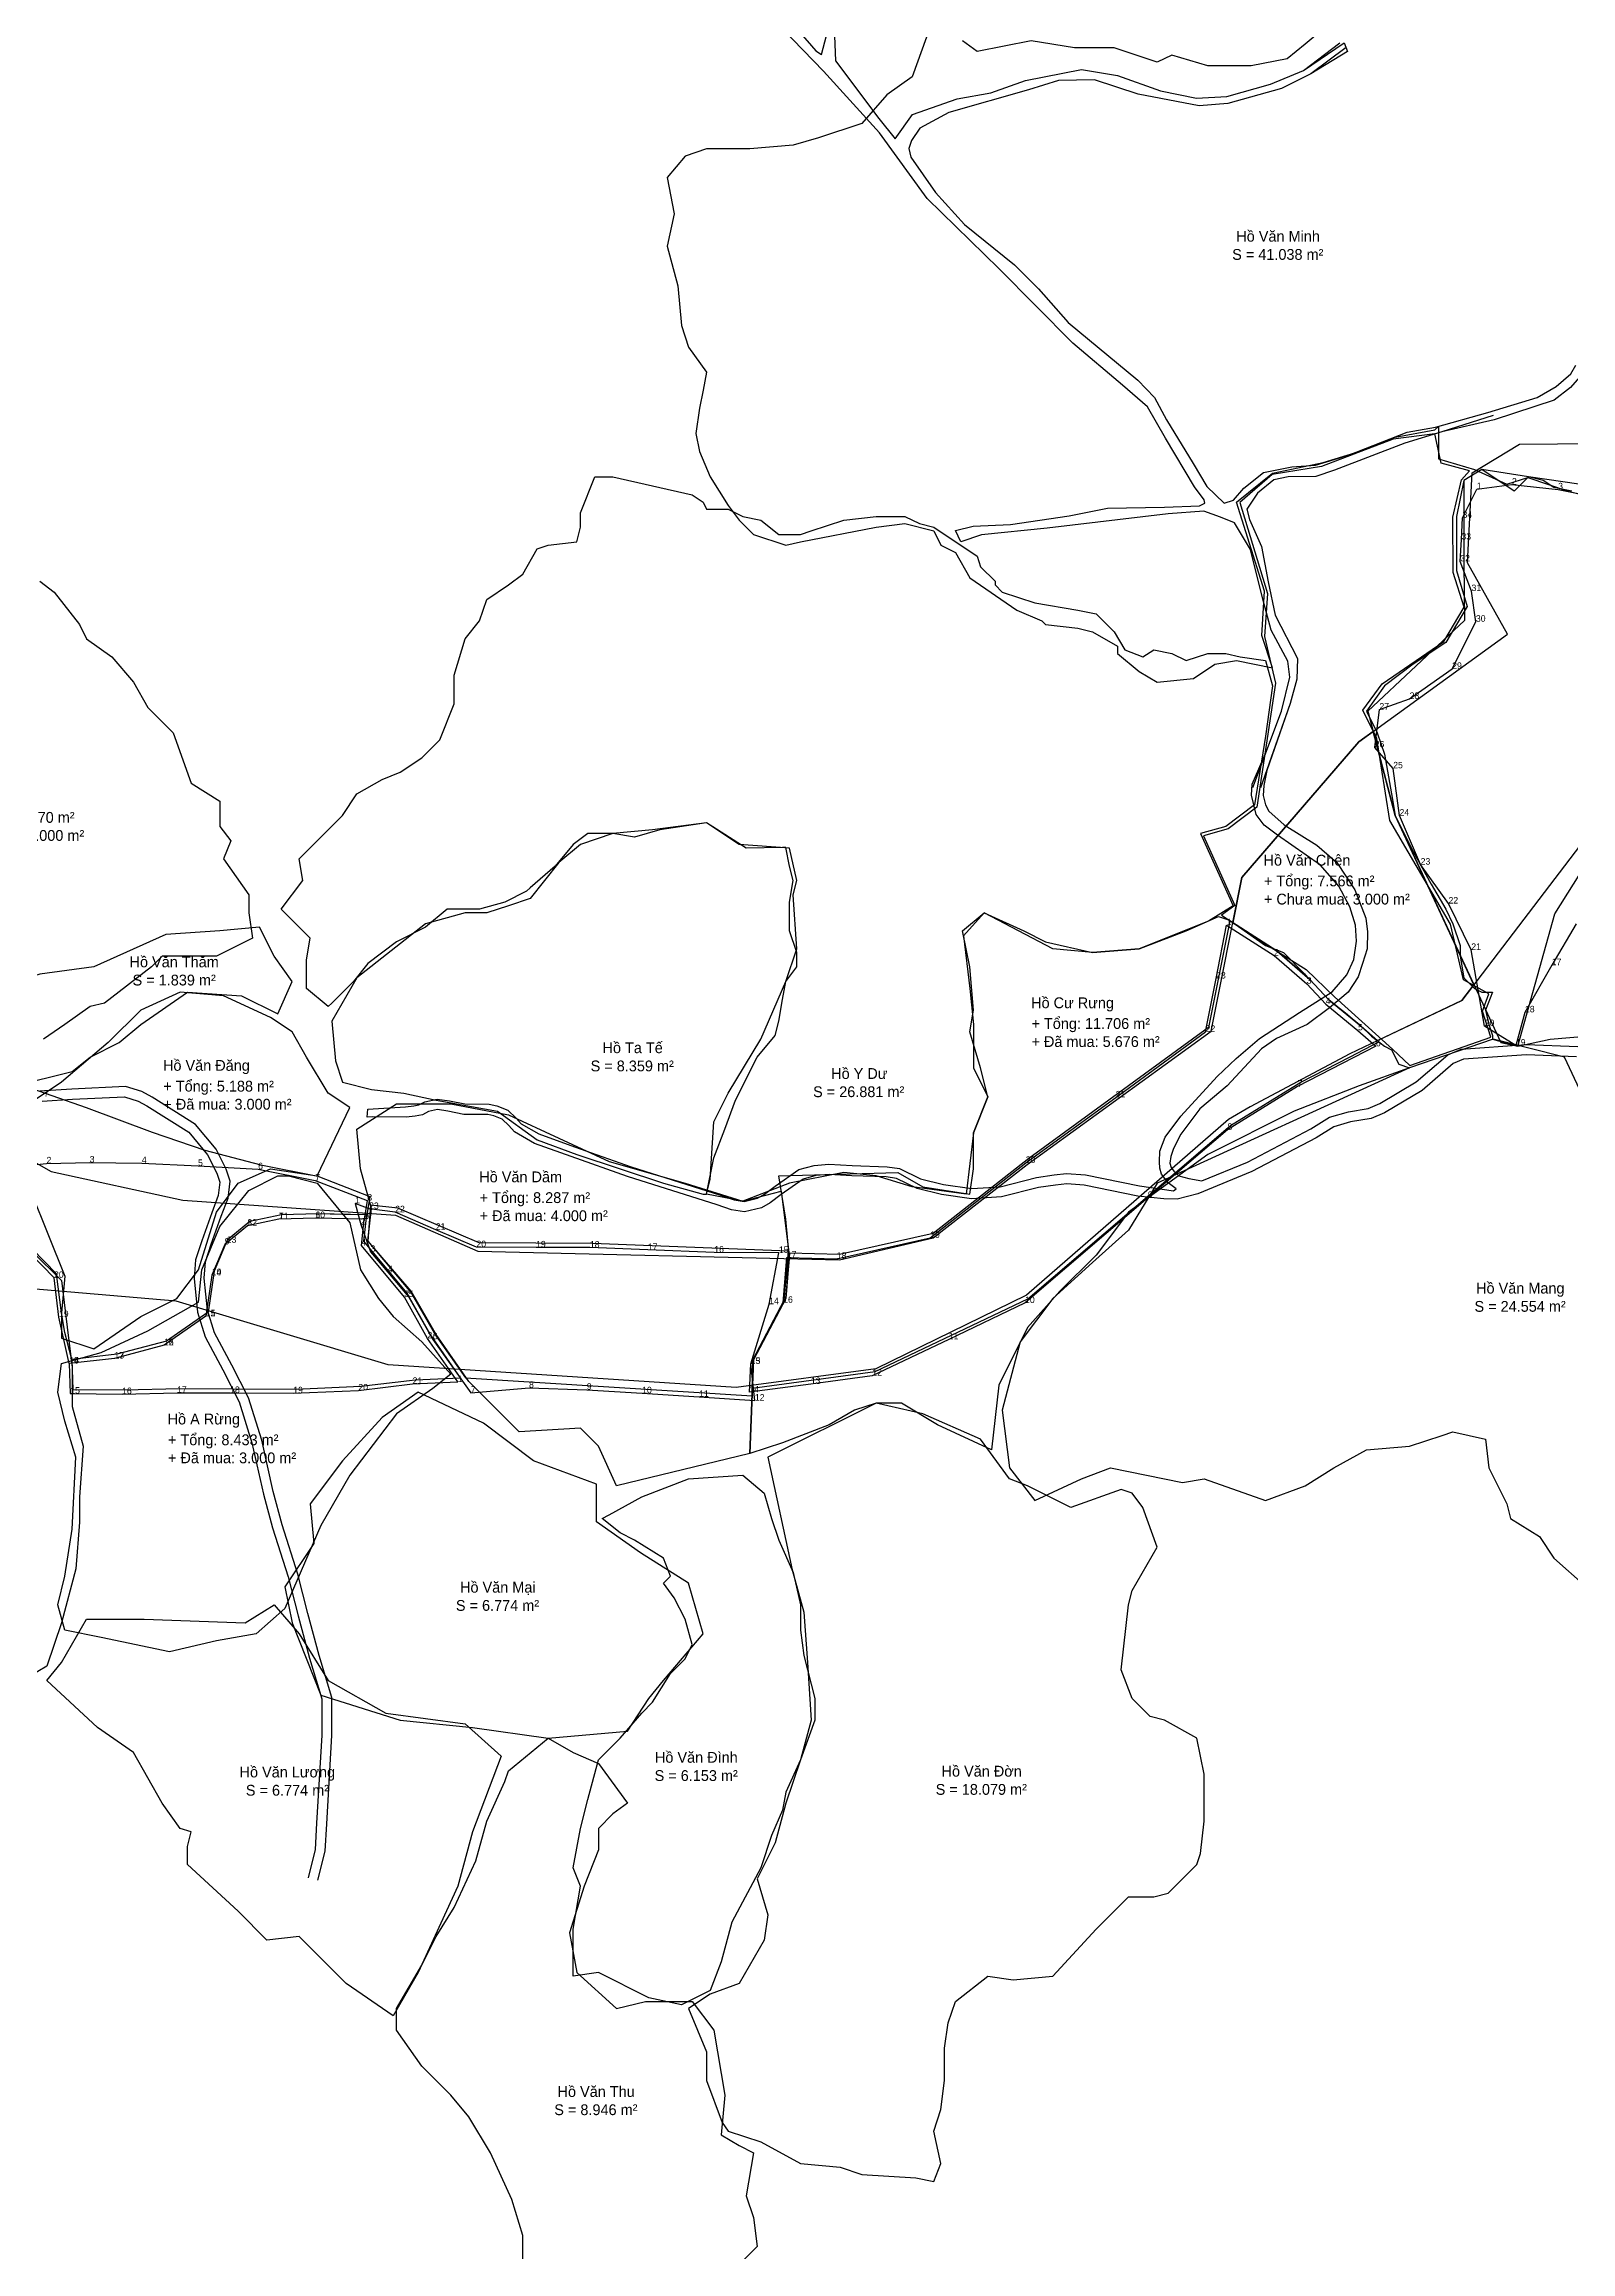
# Model space of a CAD drawing. Extents: x 552101 to 560756, y 1825061 to 1833835.
# Drawn here: x 555842 to 556266, y 1830294 to 1830906 of the extents above; entities that cross this region are included whole.
import ezdxf

# ---------------------------------------------------------------- set-up
doc = ezdxf.new("R2010")
doc.units = 0
for name, color, linetype in [('07', 7, 'Continuous'), ('5', 7, 'Continuous'), ('bien 10.3.24 hc  theo rai thua', 7, 'Continuous'), ('DUONG DAT', 7, 'Continuous'), ('Level 10', 7, 'Continuous'), ('Level 12', 7, 'Continuous'), ('Level 7', 7, 'Continuous'), ('nha', 7, 'Continuous')]:
    doc.layers.add(name, color=color, linetype=linetype)

# ---------------------------------------------------------------- blocks, each defined once
blk = doc.blocks.new('đường đất')
at = {"layer": 'DUONG DAT'}
for points in [[(141291.63, 464978.51), (141288.11, 464978.66), (141283.67, 464978.34), (141282.95, 464978.04), (141280.76, 464976.14), (141278.1, 464974.57), (141277.17, 464974.17), (141275.72, 464973.93), (141274.54, 464973.58), (141273.29, 464972.8), (141268.76, 464970.43), (141264.95, 464968.86), (141263.51, 464968.48), (141262.56, 464968.5), (141260.73, 464968.7), (141256.94, 464969.48), (141255.73, 464969.56), (141254.93, 464969.47), (141253.73, 464969.3), (141251.13, 464968.64), (141249, 464968.51), (141246.89, 464968.81), (141245.17, 464969.23), (141243.72, 464969.94), (141243, 464970.05), (141240.57, 464970.12), (141238.97, 464970.23), (141238.05, 464970.14), (141237.16, 464969.9), (141235.59, 464968.8), (141234.82, 464968.23), (141234.21, 464967.88), (141233.02, 464967.58), (141232.11, 464967.73), (141231.09, 464968.08), (141224.78, 464970.08), (141220.8, 464971.5), (141218.21, 464972.41), (141216.81, 464973.22), (141216.4, 464973.68), (141215.94, 464974.12), (141215.35, 464974.35), (141214.94, 464974.44), (141213.23, 464974.46), (141212.11, 464974.69), (141211.39, 464974.79), (141210.75, 464974.65), (141210.33, 464974.43), (141209.81, 464974.33), (141209.17, 464974.27), (141206.84, 464974.28), (141206.44, 464974.25), (141206.47, 464974.83), (141209.14, 464975), (141209.71, 464975.05), (141210.08, 464975.12), (141210.5, 464975.34), (141211.36, 464975.53), (141212.23, 464975.41), (141213.31, 464975.19), (141215.02, 464975.17), (141215.56, 464975.05), (141216.33, 464974.75), (141216.93, 464974.19), (141217.28, 464973.79), (141218.52, 464973.08), (141221.04, 464972.18), (141225.02, 464970.77), (141231.32, 464968.77), (141232.29, 464968.44), (141232.99, 464968.32), (141233.93, 464968.56), (141234.42, 464968.84), (141235.17, 464969.39), (141236.84, 464970.57), (141237.92, 464970.86), (141238.96, 464970.96), (141240.6, 464970.85), (141243.07, 464970.77), (141243.94, 464970.64), (141245.42, 464969.92), (141247.03, 464969.52), (141249.03, 464969.24), (141251.02, 464969.36), (141253.59, 464970.02), (141254.84, 464970.19), (141255.71, 464970.29), (141257.04, 464970.2), (141260.84, 464969.42), (141263.25, 464969.06), (141263.43, 464969.21), (141262.87, 464969.63), (141262.4, 464970.24), (141262.27, 464970.66), (141262.26, 464971.12), (141262.29, 464971.87), (141262.66, 464972.85), (141263.76, 464974.34), (141266.32, 464977.13), (141267.66, 464978.39), (141269.3, 464979.81), (141272.12, 464981.63), (141274.43, 464983.1), (141275.45, 464984.3), (141275.95, 464985.37), (141276.14, 464986.67), (141276.07, 464987.8), (141275.66, 464989.09), (141274.89, 464990.53), (141273.6, 464992.02), (141270.58, 464994.14), (141269.63, 464994.83), (141269.07, 464995.6), (141268.74, 464996.95), (141268.79, 464997.73), (141269.79, 465000.05), (141270.86, 465002.88), (141271.44, 465005.28), (141271.29, 465006.4), (141270.12, 465008.57), (141269.53, 465010.77), (141268.67, 465014.26), (141267.53, 465016.14), (141266.56, 465016.55), (141265.38, 465016.96), (141262.86, 465016.78), (141254.34, 465015.76), (141249.71, 465015.31), (141248.26, 465014.81), (141247.88, 465015.6), (141249.13, 465015.91), (141251.75, 465016.03), (141255.89, 465016.64), (141258.58, 465017.17), (141262.6, 465017.24), (141265.07, 465017.34), (141265.44, 465017.53), (141265.4, 465017.77), (141264.73, 465018.68), (141262.68, 465022.12), (141261.4, 465024.31), (141259.66, 465025.84), (141256.16, 465028.81), (141250.94, 465034.08), (141245.89, 465039), (141242.52, 465043.63), (141238.59, 465047.97), (141232.78, 465053.99)], [(141234.5, 465053.51), (141238.05, 465049.42), (141238.44, 465049.15), (141239.13, 465051.74)], [(141239.35, 465050.46), (141239.42, 465048.7), (141242.49, 465044.64), (141243.64, 465043.2), (141244.86, 465044.93), (141248, 465046.03), (141250.37, 465046.44), (141252.82, 465047.31), (141256.75, 465048.1), (141259.3, 465047.66), (141262.32, 465046.58), (141264.86, 465046.07), (141266.99, 465046.18), (141270.07, 465047.05), (141272.39, 465048.03), (141275.26, 465049.97), (141275.51, 465049.36), (141272.92, 465047.79), (141270.86, 465046.75), (141267.06, 465045.7), (141265.06, 465045.54), (141260.75, 465046.35), (141257.67, 465047.36), (141255.15, 465047.32), (141253.03, 465046.67), (141247.42, 465045.07), (141245.37, 465043.97), (141244.78, 465043.09), (141244.59, 465042.52), (141244.74, 465041.91), (141246.47, 465039.42), (141248.51, 465037.17), (141252.03, 465034.32), (141253.72, 465032.63), (141255.82, 465030.27), (141260.74, 465026.19), (141261.91, 465024.99), (141262.75, 465023.4), (141264.62, 465020.32), (141265.58, 465018.71), (141266.81, 465017.54), (141267.46, 465017.75), (141268.19, 465018.58), (141269.59, 465019.7), (141271.58, 465020.09), (141273.24, 465020.22), (141275.56, 465020.92), (141279.71, 465022.53), (141281.69, 465022.89), (141285.39, 465023.93), (141288.87, 465024.98), (141290.21, 465025.75), (141291.23, 465026.64), (141291.6, 465027.26)], [(141291.84, 465026.4), (141291.22, 465025.68), (141290.06, 465024.79), (141285.83, 465023.4), (141282.15, 465022.57), (141279.53, 465021.75), (141274.58, 465019.86), (141273.27, 465019.42), (141271.31, 465019.38), (141270.3, 465019.18), (141269.17, 465018.24), (141268.41, 465017.12), (141268.59, 465016.37), (141269.45, 465014.47), (141269.9, 465011.98), (141270.41, 465009.64), (141271.97, 465006.59), (141271.94, 465005.14), (141271.46, 465003.42), (141269.81, 464998.7), (141269.61, 464997.63), (141269.56, 464996.94), (141269.72, 464996.27), (141269.95, 464995.83), (141271.05, 464994.86), (141273.33, 464993.43), (141274.75, 464992.22), (141276.02, 464990.29), (141276.79, 464988.29), (141276.91, 464987.32), (141276.88, 464986.13), (141276.55, 464985.08), (141276.25, 464984.14), (141275.54, 464983.07), (141274.23, 464981.96), (141272.65, 464980.78), (141270.51, 464979.8), (141269.44, 464979.08), (141267.03, 464976.47), (141265.09, 464974.85), (141263.76, 464973.06), (141263.24, 464972.05), (141263.05, 464971.5), (141262.98, 464971.01), (141263.08, 464970.71), (141263.27, 464970.45), (141263.62, 464970.12), (141264.32, 464969.93), (141265.23, 464969.77), (141268.46, 464971.09), (141272.92, 464973.43), (141274.24, 464974.25), (141275.56, 464974.64), (141276.96, 464974.87), (141277.77, 464975.22), (141280.33, 464976.74), (141282.57, 464978.66), (141283.5, 464979.06), (141288.1, 464979.39), (141291.73, 464979.23)], [(141268.83, 464997.49), (141270.86, 465002.88), (141271.44, 465005.28), (141271.29, 465006.4), (141270.12, 465008.57), (141269.53, 465010.77), (141268.67, 465014.26), (141267.53, 465016.14), (141266.56, 465016.55), (141265.38, 465016.96), (141262.86, 465016.78), (141254.34, 465015.76), (141249.71, 465015.31), (141248.26, 465014.81), (141247.88, 465015.6), (141249.13, 465015.91), (141251.75, 465016.03), (141255.89, 465016.64), (141258.58, 465017.17), (141262.6, 465017.24), (141265.07, 465017.34), (141265.44, 465017.53), (141265.4, 465017.77), (141264.73, 465018.68), (141262.68, 465022.12), (141261.4, 465024.31), (141259.66, 465025.84), (141256.16, 465028.81), (141250.94, 465034.08), (141245.89, 465039), (141242.52, 465043.63), (141238.59, 465047.97), (141232.78, 465053.99)], [(141234.5, 465053.51), (141238.05, 465049.42), (141238.44, 465049.15), (141239.13, 465051.74)], [(141239.35, 465050.46), (141239.42, 465048.7), (141242.49, 465044.64), (141243.64, 465043.2), (141244.86, 465044.93), (141248, 465046.03), (141250.37, 465046.44), (141252.82, 465047.31), (141256.75, 465048.1), (141259.3, 465047.66), (141262.32, 465046.58), (141264.86, 465046.07), (141266.99, 465046.18), (141270.07, 465047.05), (141272.39, 465048.03), (141274.95, 465049.98)], [(141275.41, 465049.64), (141272.92, 465047.79), (141270.86, 465046.75), (141267.06, 465045.7), (141265.06, 465045.54), (141260.75, 465046.35), (141257.67, 465047.36), (141255.15, 465047.32), (141253.03, 465046.67), (141247.42, 465045.07), (141245.37, 465043.97), (141244.78, 465043.09), (141244.59, 465042.52), (141244.74, 465041.91), (141246.47, 465039.42), (141248.51, 465037.17), (141252.03, 465034.32), (141253.72, 465032.63), (141255.82, 465030.27), (141260.74, 465026.19), (141261.91, 465024.99), (141262.75, 465023.4), (141264.62, 465020.32), (141265.58, 465018.71), (141266.81, 465017.54), (141267.46, 465017.75), (141268.19, 465018.58), (141269.59, 465019.7), (141271.58, 465020.09), (141273.24, 465020.22), (141275.56, 465020.92), (141279.71, 465022.53), (141281.69, 465022.89), (141285.39, 465023.93)], [(141285.77, 465023.7), (141282.15, 465022.57), (141279.53, 465021.75), (141274.58, 465019.86), (141273.27, 465019.42), (141271.31, 465019.38), (141270.3, 465019.18), (141269.17, 465018.24), (141268.41, 465017.12), (141268.59, 465016.37), (141269.45, 465014.47), (141269.9, 465011.98), (141270.41, 465009.64), (141271.97, 465006.59), (141271.94, 465005.14), (141271.46, 465003.42), (141269.38, 464997.48)], [(141202.96, 464920.49), (141203.48, 464922.54), (141203.58, 464924.47), (141203.94, 464930.69), (141203.94, 464933.36), (141203.05, 464936.33), (141202.24, 464939.29), (141201.55, 464942.06), (141200.45, 464945.53), (141199.81, 464947.87), (141199, 464951.5), (141198.07, 464954.47), (141196.9, 464956.78), (141195.68, 464959.06), (141195.18, 464960.65), (141194.94, 464962.91), (141195.04, 464964.06), (141195.44, 464965.32), (141196.14, 464967.28), (141196.63, 464968.56), (141196.78, 464969.76), (141196.49, 464970.59), (141195.78, 464972), (141194.34, 464973.75), (141191.27, 464975.68), (141190.56, 464976.06), (141189.41, 464976.42), (141185.63, 464976.23), (141183.37, 464976.09)], [(141183.52, 464975.39), (141185.67, 464975.52), (141189.32, 464975.7), (141190.29, 464975.4), (141190.91, 464975.07), (141193.86, 464973.21), (141195.18, 464971.61), (141195.83, 464970.31), (141196.05, 464969.68), (141195.93, 464968.73), (141195.48, 464967.53), (141194.77, 464965.54), (141194.34, 464964.2), (141194.23, 464962.9), (141194.48, 464960.51), (141195.02, 464958.78), (141196.27, 464956.45), (141197.41, 464954.21), (141198.31, 464951.31), (141199.12, 464947.7), (141199.76, 464945.33), (141200.86, 464941.86), (141201.56, 464939.11), (141202.37, 464936.14), (141203.23, 464933.26), (141203.23, 464930.71), (141202.87, 464924.51), (141202.77, 464922.64), (141202.27, 464920.66)]]:
    blk.add_lwpolyline(points, dxfattribs=at)

msp = doc.modelspace()

# ---------------------------------------------------------------- linework, layer by layer
at = {"layer": '07'}
for points in [[(556086.8, 1830908.36), (556082.8, 1830897.36), (556075.79, 1830892.35), (556068.79, 1830884.35), (556056.78, 1830880.35), (556049.78, 1830878.35), (556037.77, 1830877.34), (556025.76, 1830877.34), (556019.76, 1830875.34), (556014.76, 1830869.34), (556016.76, 1830859.33), (556014.76, 1830850.33), (556017.76, 1830839.32), (556018.76, 1830828.32), (556020.76, 1830822.31), (556025.76, 1830815.31), (556024.76, 1830810.31), (556023.76, 1830805.3), (556022.76, 1830798.3), (556023.76, 1830793.3), (556026.77, 1830786.29), (556031.77, 1830778.29), (556034.77, 1830774.29), (556038.77, 1830770.28), (556047.78, 1830767.28), (556051.78, 1830768.28), (556072.79, 1830772.29), (556080.8, 1830773.29), (556088.8, 1830771.29), (556090.8, 1830767.28), (556094.8, 1830765.28), (556098.81, 1830758.28), (556111.81, 1830749.27), (556111.81, 1830749.27), (556118.82, 1830746.27), (556119.82, 1830745.27), (556128.82, 1830744.27), (556132.82, 1830743.27), (556139.83, 1830739.27), (556139.83, 1830737.27), (556145.83, 1830732.26), (556150.83, 1830729.26), (556160.84, 1830730.26), (556166.84, 1830734.26), (556172.85, 1830735.27), (556182.85, 1830733.26), (556179.85, 1830742.27), (556180.62, 1830754.57), (556172.85, 1830779.29), (556182.85, 1830787.29), (556196.86, 1830790.3), (556206.87, 1830793.3), (556216.87, 1830797.3), (556227.88, 1830799.3), (556228.88, 1830800.3), (556228.88, 1830791.3), (556238.88, 1830788.29), (556247.89, 1830784.29), (556253.7, 1830786.1), (556264.9, 1830782.29), (556264.9, 1830782.29), (556268.9, 1830781.29)], [(556197.86, 1830911.36), (556191.86, 1830906.36), (556186.86, 1830902.36), (556176.85, 1830900.36), (556164.84, 1830900.36), (556154.84, 1830903.36), (556150.83, 1830901.36), (556138.83, 1830905.36), (556127.82, 1830905.36), (556115.82, 1830907.36), (556100.81, 1830904.36), (556096.8, 1830907.36)], [(556025.76, 1830587.18), (556027.77, 1830597.19), (556030.77, 1830605.19), (556033.77, 1830613.2), (556039.77, 1830625.2), (556044.78, 1830631.21), (556045.78, 1830635.21), (556046.78, 1830641.21), (556047.78, 1830646.22), (556050.78, 1830650.22), (556050.78, 1830654.22), (556048.78, 1830660.22), (556048.78, 1830668.23), (556049.78, 1830674.23), (556048.78, 1830678.23), (556047.77, 1830683.34), (556046.77, 1830683.34), (556036.77, 1830683.24), (556028.49, 1830688.43), (556025.76, 1830690.24), (556012.76, 1830688.24), (556005.75, 1830686.24), (555999.75, 1830687.24), (555992.75, 1830687.24), (555988.74, 1830684.24), (555983.74, 1830678.23), (555976.74, 1830672.23), (555975.74, 1830671.23), (555969.73, 1830668.23), (555962.73, 1830666.23), (555958.73, 1830666.23), (555953.72, 1830666.23), (555947.72, 1830661.22), (555939.72, 1830657.22), (555931.71, 1830651.22), (555927.71, 1830646.22), (555921.71, 1830640.21), (555920.71, 1830639.21), (555914.7, 1830644.21), (555914.7, 1830652.22), (555915.7, 1830658.22), (555909.7, 1830664.23), (555907.7, 1830666.23), (555913.7, 1830674.23), (555912.7, 1830680.23), (555918.71, 1830686.24), (555924.71, 1830692.24), (555928.71, 1830698.24), (555935.71, 1830702.25), (555940.72, 1830704.25), (555946.72, 1830708.25), (555951.72, 1830713.25), (555955.73, 1830723.26), (555955.73, 1830731.26), (555958.73, 1830741.27), (555962.73, 1830746.27), (555964.73, 1830752.27), (555970.73, 1830756.28), (555974.74, 1830759.28), (555978.74, 1830766.28), (555981.74, 1830767.28), (555989.74, 1830768.28), (555990.75, 1830772.29), (555990.75, 1830776.29), (555994.75, 1830786.25), (555994.75, 1830786.25), (555999.75, 1830786.29), (556021.76, 1830781.29), (556024.76, 1830779.29), (556025.76, 1830777.29), (556031.77, 1830777.29), (556035.77, 1830775.29), (556040.77, 1830774.29), (556045.78, 1830770.28), (556051.78, 1830770.28), (556054.78, 1830771.29), (556063.79, 1830774.29), (556072.79, 1830775.29), (556080.8, 1830775.29), (556084.8, 1830773.29), (556088.8, 1830772.29), (556100.81, 1830764.28), (556101.81, 1830761.28), (556105.81, 1830757.28), (556105.81, 1830756.28), (556107.81, 1830754.28), (556116.82, 1830751.27), (556128.82, 1830749.27), (556133.83, 1830748.27), (556138.83, 1830743.27), (556141.83, 1830738.27), (556146.83, 1830736.27), (556149.83, 1830738.27), (556154.84, 1830737.27), (556158.84, 1830735.27), (556164.84, 1830737.27), (556169.85, 1830737.27), (556173.85, 1830736.27), (556180.85, 1830735.27), (556182.85, 1830728.26), (556180.85, 1830714.25), (556177.85, 1830695.24), (556169.85, 1830689.24), (556162.84, 1830687.24), (556171.85, 1830667.23), (556171.85, 1830667.23), (556165.02, 1830662.97), (556145.83, 1830655.22), (556145.83, 1830655.22), (556132.82, 1830654.22), (556121.82, 1830655.22), (556102.81, 1830665.23), (556097.07, 1830658.88), (556097.07, 1830658.88), (556098.81, 1830644.21), (556099.81, 1830634.21), (556099.81, 1830622.2), (556103.81, 1830614.2), (556099.81, 1830604.19), (556097.81, 1830587.18), (556082.8, 1830589.18), (556072.79, 1830592.19), (556063.79, 1830593.19), (556048.78, 1830590.18), (556035.77, 1830585.18), (556025.76, 1830587.18)], [(556265.9, 1830782.29), (556260.9, 1830783.29), (556257.89, 1830785.29), (556253.89, 1830786.29), (556249.89, 1830782.29), (556240.89, 1830788.29), (556235.88, 1830785.29), (556233.88, 1830775.29), (556233.88, 1830760.28), (556236.88, 1830750.27), (556233.88, 1830745.27), (556230.88, 1830740.27), (556221.87, 1830734.26), (556213.87, 1830728.26), (556208.87, 1830721.26), (556211.87, 1830715.25), (556213.87, 1830709.25), (556215.87, 1830698.24), (556216.87, 1830692.24), (556221.87, 1830682.24), (556226.88, 1830673.23), (556230.88, 1830666.23), (556232.88, 1830662.22), (556234.88, 1830656.22), (556234.88, 1830653.22), (556235.88, 1830647.22), (556238.88, 1830644.21), (556240.89, 1830643.21), (556243.89, 1830643.21), (556241.89, 1830638.21), (556242.89, 1830634.21), (556243.89, 1830631.21), (556243.89, 1830630.21), (556250.89, 1830628.21), (556259.9, 1830630.21), (556271.9, 1830631.21)], [(555840.66, 1830757.28), (555844.66, 1830754.28), (555851.67, 1830745.27), (555853.67, 1830741.27), (555860.67, 1830736.27), (555866.68, 1830729.26), (555870.68, 1830722.26), (555877.68, 1830715.25), (555882.68, 1830701.25), (555890.69, 1830696.24), (555890.69, 1830689.24), (555893.69, 1830685.24), (555891.69, 1830680.23), (555898.69, 1830670.23), (555898.69, 1830665.23), (555899.69, 1830658.22), (555889.69, 1830653.22), (555880.68, 1830653.22), (555874.68, 1830653.22), (555871.68, 1830650.22), (555858.67, 1830640.21), (555854.67, 1830639.21), (555847.67, 1830634.21), (555847.67, 1830634.21), (555841.66, 1830630.21)], [(556270.9, 1830610.2), (556263.9, 1830625.2), (556244.02, 1830630.17), (556220.87, 1830622.2), (556220.87, 1830622.2), (556220.87, 1830622.2), (556220.87, 1830622.2), (556220.87, 1830622.2), (556150.83, 1830590.18), (556142.83, 1830577.18), (556132.82, 1830568.17), (556121.82, 1830558.17), (556112.81, 1830546.16), (556107.81, 1830527.15), (556109.81, 1830511.14), (556116.82, 1830502.13), (556129.82, 1830508.14), (556137.83, 1830511.14), (556157.84, 1830507.14), (556163.84, 1830508.14), (556180.85, 1830502.13), (556191.86, 1830506.14), (556199.86, 1830511.14), (556208.87, 1830516.14), (556220.87, 1830517.14), (556229.88, 1830520.14), (556232.88, 1830521.15), (556241.89, 1830519.14), (556242.89, 1830511.14), (556247.89, 1830501.13), (556248.89, 1830497.13), (556256.89, 1830492.13), (556260.9, 1830486.13), (556269.9, 1830478.12)], [(556035.77, 1830585.18), (556046.42, 1830587.93), (556048.61, 1830571.06), (556047.78, 1830558.17), (556038.77, 1830541.16), (556037.77, 1830515.14), (556000.75, 1830506.14), (555995.75, 1830517.14), (555990.75, 1830522.15), (555973.74, 1830521.15), (555959.73, 1830535.15), (555950.72, 1830548.16), (555943.72, 1830560.17), (555931.71, 1830574.18), (555932.71, 1830583.18), (555929.71, 1830594.19), (555928.71, 1830605.19), (555939.72, 1830612.2), (555954.73, 1830612.2), (555970.73, 1830609.19), (555998.75, 1830596.19), (556019.76, 1830590.18), (556035.77, 1830585.18), (556035.77, 1830585.18)], [(555838.66, 1830571.17), (555846.66, 1830563.17), (555848.67, 1830547.16), (555849.67, 1830539.16), (555849.67, 1830528.15), (555852.67, 1830517.14), (555851.67, 1830503.14)], [(555851.67, 1830503.14), (555851.67, 1830496.13), (555850.67, 1830483.12), (555846.66, 1830468.12), (555842.66, 1830456.11), (555837.66, 1830453.11)], [(555974.74, 1830281.01), (555974.74, 1830298.02), (555971.73, 1830308.03), (555965.73, 1830321.03), (555959.73, 1830331.04), (555954.73, 1830337.04), (555946.72, 1830345.05), (555939.72, 1830355.05), (555939.72, 1830361.06), (555946.72, 1830373.06), (555950.72, 1830381.07), (555955.73, 1830389.07), (555961.73, 1830402.08), (555964.73, 1830413.09), (555969.73, 1830424.09), (555970.73, 1830427.09), (555981.74, 1830436.1), (555988.74, 1830432.1), (555995.75, 1830429.09), (556003.75, 1830418.09), (556003.75, 1830418.09), (555999.75, 1830415.09), (555995.75, 1830411.08), (555995.75, 1830405.08), (555991.75, 1830395.08), (555987.74, 1830382.07), (555989.74, 1830371.06), (556000.75, 1830361.06), (556008.76, 1830363.06), (556021.76, 1830363.06), (556027.77, 1830355.05), (556030.77, 1830337.04), (556029.77, 1830326.04), (556034.77, 1830323.03), (556038.77, 1830321.03), (556036.77, 1830309.03), (556038.77, 1830303.02), (556039.77, 1830295.02), (556033.77, 1830289.02)]]:
    msp.add_lwpolyline(points, dxfattribs=at)
for points in [[(556220.97, 1830622.82), (556243.37, 1830630.7), (556241.12, 1830637.96), (556242.9, 1830642.73), (556235.82, 1830646.62), (556232.25, 1830662.08), (556215.39, 1830690.86), (556211.76, 1830713.68), (556207.87, 1830721.46), (556213.27, 1830728.79), (556230.32, 1830740.53), (556236.03, 1830750.12), (556232.97, 1830759.75), (556232.86, 1830775.05), (556235.31, 1830785.46), (556237.46, 1830787.91), (556229.6, 1830790.05), (556227.86, 1830798.21), (556216.33, 1830796.78), (556196.42, 1830789.13), (556182.75, 1830786.89), (556173.76, 1830779.13), (556181.42, 1830753.93), (556180.61, 1830741.97), (556183.67, 1830729.01), (556178.46, 1830694.59), (556170.5, 1830688.53), (556163.66, 1830686.59), (556172.33, 1830667.31), (556168.66, 1830664.56), (556181.73, 1830656.05), (556192.19, 1830649.55), (556200.06, 1830641.97), (556216.13, 1830627.38)], [(556026.77, 1830591.18), (556027.77, 1830607.19), (556031.77, 1830615.2), (556040.77, 1830630.21), (556047.78, 1830646.22), (556050.78, 1830655.22), (556049.78, 1830670.23), (556050.78, 1830674.23), (556048.78, 1830683.24), (556034.77, 1830684.24), (556025.76, 1830690.24), (556010.76, 1830688.24), (555999.75, 1830687.24), (555990.75, 1830684.24), (555984.74, 1830679.23), (555976.74, 1830669.23), (555970.73, 1830667.23), (555964.73, 1830665.23), (555958.73, 1830665.23), (555947.72, 1830662.22), (555928.71, 1830647.22), (555921.71, 1830635.21), (555922.71, 1830624.2), (555924.71, 1830618.2), (555932.71, 1830616.2), (555941.72, 1830615.2), (555950.72, 1830613.2), (555967.73, 1830610.2), (555978.74, 1830602.19), (555989.74, 1830598.19), (556001.75, 1830594.19), (556013.76, 1830590.18), (556024.76, 1830587.18), (556025.76, 1830587.18)], [(556220.87, 1830622.2), (556206.87, 1830617.2), (556188.86, 1830610.2), (556164.84, 1830598.19), (556142.83, 1830582.18), (556133.83, 1830570.17), (556123.82, 1830560.17), (556114.81, 1830550.16), (556106.81, 1830534.15), (556104.81, 1830516.14), (556089.8, 1830523.15), (556079.8, 1830529.15), (556072.79, 1830529.15), (556066.79, 1830527.15), (556059.78, 1830523.15), (556046.78, 1830518.14), (556037.77, 1830515.14), (556038.77, 1830541.16), (556047.78, 1830558.17), (556048.78, 1830569.17), (556047.78, 1830580.18), (556045.78, 1830592.19), (556078.79, 1830593.19), (556085.8, 1830589.18), (556098.81, 1830587.18), (556099.81, 1830594.19), (556099.81, 1830604.19), (556103.81, 1830614.2), (556101.81, 1830622.2), (556098.81, 1830632.21), (556099.81, 1830638.21), (556098.81, 1830650.22), (556096.8, 1830660.22), (556102.81, 1830665.23), (556113.81, 1830660.22), (556119.82, 1830657.22), (556132.82, 1830654.22), (556145.83, 1830655.22), (556158.84, 1830660.22), (556167.84, 1830664.23), (556170.85, 1830663.22), (556180.85, 1830656.22), (556185.85, 1830654.22), (556191.52, 1830648.47), (556191.86, 1830648.22), (556191.69, 1830648.34), (556198.45, 1830641.11), (556203.09, 1830637.47), (556207.4, 1830633.82), (556210.31, 1830631.02), (556213.87, 1830628.21), (556215.87, 1830627.2), (556217.87, 1830623.2)], [(555854.67, 1830625.2), (555862.67, 1830629.21), (555868.68, 1830634.21), (555881.68, 1830643.21), (555896.69, 1830642.21), (555906.7, 1830637.21), (555910.7, 1830646.22), (555905.7, 1830653.22), (555901.7, 1830661.22), (555890.69, 1830660.22), (555875.68, 1830659.22), (555875.68, 1830659.22), (555855.67, 1830650.22), (555855.67, 1830650.22), (555840.66, 1830648.22), (555824.65, 1830643.21), (555826.65, 1830627.2), (555833.66, 1830617.2), (555849.67, 1830621.2)], [(555847.59, 1830564.35), (555846.66, 1830554.16), (555846.66, 1830547.16), (555855.67, 1830544.16), (555868.68, 1830553.16), (555878.68, 1830558.17), (555884.69, 1830566.17), (555889.69, 1830582.18), (555895.69, 1830590.18), (555904.7, 1830594.19), (555917.7, 1830592.19), (555926.71, 1830611.2), (555920.71, 1830615.2), (555914.7, 1830625.2), (555910.7, 1830632.21), (555904.7, 1830636.21), (555891.69, 1830642.21), (555879.68, 1830643.21), (555868.68, 1830638.21), (555859.67, 1830629.21), (555846.66, 1830618.2), (555831.66, 1830608.19), (555833.66, 1830599.19)], [(555954.73, 1830537.15), (555949.72, 1830533.15), (555939.72, 1830526.15), (555926.71, 1830509.14), (555918.71, 1830495.13), (555908.7, 1830472.12), (555900.7, 1830465.11), (555889.69, 1830463.11), (555876.68, 1830460.11), (555857.67, 1830464.11), (555847.67, 1830466.11), (555845.66, 1830473.12), (555847.67, 1830481.12), (555849.67, 1830494.13), (555850.67, 1830514.14), (555847.67, 1830524.15), (555845.66, 1830532.15), (555846.66, 1830540.16), (555857.67, 1830543.16), (555870.68, 1830549.16), (555884.69, 1830557.17), (555885.69, 1830566.17), (555890.69, 1830578.18), (555898.69, 1830588.18), (555906.7, 1830592.19), (555909.7, 1830592.19), (555917.7, 1830590.18), (555926.71, 1830579.18), (555929.71, 1830566.17), (555934.71, 1830558.17), (555938.72, 1830553.16), (555946.72, 1830546.16), (555954.73, 1830537.15)], [(555908.7, 1830478.12), (555910.7, 1830468.12), (555918.71, 1830448.1), (555940.72, 1830441.1), (555960.73, 1830439.1), (555981.74, 1830436.1), (556003.75, 1830438.1), (556009.76, 1830447.1), (556013.76, 1830452.11), (556024.76, 1830465.11), (556020.76, 1830479.12), (556007.42, 1830487.56), (555995.16, 1830496.2), (555995.16, 1830496.2), (555995.16, 1830506.65), (555977.74, 1830513.14), (555977.74, 1830513.14), (555977.74, 1830513.14), (555963.8, 1830523.59), (555945.72, 1830532.15), (555935.71, 1830525.15), (555924.71, 1830513.14), (555915.7, 1830501.13), (555916.7, 1830490.13)], [(556161.84, 1830436.1), (556152.84, 1830441.1), (556148.83, 1830442.1), (556143.83, 1830447.1), (556140.83, 1830455.11), (556142.83, 1830473.12), (556143.83, 1830477.12), (556150.83, 1830489.13), (556146.83, 1830500.13), (556143.83, 1830504.14), (556140.83, 1830505.14), (556126.82, 1830500.13), (556114.81, 1830506.14), (556109.81, 1830508.14), (556101.81, 1830519.14), (556085.8, 1830526.15), (556072.79, 1830529.15), (556042.77, 1830514.14), (556049.45, 1830482.87), (556052.78, 1830471.12), (556053.78, 1830457.11), (556054.78, 1830441.1), (556051.78, 1830430.09), (556047.78, 1830418.09), (556044.78, 1830407.08), (556039.77, 1830397.08), (556042.77, 1830387.07), (556041.77, 1830380.07), (556034.77, 1830368.06), (556026.77, 1830365.06), (556020.76, 1830361.06), (556025.76, 1830349.05), (556025.76, 1830341.04), (556030.07, 1830329.41), (556031.77, 1830327.04), (556040.77, 1830324.04), (556051.78, 1830318.03), (556062.79, 1830317.03), (556068.79, 1830315.03), (556083.8, 1830314.03), (556088.8, 1830313.03), (556090.8, 1830318.03), (556088.8, 1830327.04), (556090.8, 1830333.04), (556091.8, 1830341.04), (556091.8, 1830350.05), (556092.8, 1830357.05), (556094.8, 1830363.06), (556103.81, 1830370.06), (556110.81, 1830369.06), (556121.82, 1830370.06), (556133.83, 1830383.07), (556142.83, 1830392.07), (556149.83, 1830392.07), (556153.84, 1830393.07), (556160.84, 1830400.08), (556161.84, 1830401.08), (556162.84, 1830404.08), (556163.84, 1830413.09), (556163.84, 1830426.09)], [(556015.76, 1830481.12), (556013.76, 1830486.13), (556005.75, 1830491.13), (556001.75, 1830493.13), (555996.75, 1830497.13), (555998.75, 1830498.13), (556007.75, 1830503.14), (556020.76, 1830508.14), (556035.77, 1830509.14), (556041.77, 1830504.14), (556043.78, 1830497.13), (556045.78, 1830491.13), (556049.78, 1830482.12), (556051.78, 1830473.12), (556051.78, 1830466.11), (556052.78, 1830459.11), (556055.78, 1830447.1), (556055.78, 1830441.1), (556051.78, 1830430.09), (556047.78, 1830421.09), (556046.78, 1830416.09), (556043.78, 1830409.08), (556040.77, 1830400.08), (556032.77, 1830385.07), (556029.77, 1830374.06), (556026.77, 1830366.06), (556018.76, 1830362.06), (556009.76, 1830364.06), (555995.75, 1830371.06), (555988.74, 1830370.06), (555988.74, 1830383.07), (555990.75, 1830395.08), (555988.74, 1830400.08), (555990.75, 1830411.08), (555992.75, 1830419.09), (555995.75, 1830430.09), (556001.75, 1830436.1), (556007.75, 1830443.1), (556010.76, 1830446.1), (556015.76, 1830454.11), (556019.76, 1830458.11), (556021.76, 1830462.11), (556019.76, 1830469.12), (556016.76, 1830475.12), (556013.76, 1830479.12), (556013.76, 1830479.12)], [(555938.72, 1830359.05), (555925.71, 1830368.06), (555912.7, 1830381.07), (555903.7, 1830380.07), (555895.69, 1830388.07), (555881.68, 1830401.08), (555881.68, 1830406.08), (555882.68, 1830410.08), (555879.68, 1830411.08), (555874.68, 1830418.09), (555870.68, 1830425.09), (555866.68, 1830432.1), (555856.67, 1830439.1), (555842.66, 1830452.11), (555846.66, 1830457.11), (555853.67, 1830469.12), (555869.68, 1830469.12), (555897.69, 1830468.12), (555905.7, 1830473.12), (555912.7, 1830465.11), (555920.71, 1830452.11), (555936.72, 1830443.1), (555958.73, 1830440.1), (555968.73, 1830431.1), (555960.73, 1830410.08), (555956.73, 1830395.08), (555945.72, 1830371.06)]]:
    msp.add_lwpolyline(points, close=True, dxfattribs=at)
at = {"layer": '5'}
for points in [[(556288.41, 1830785.29), (556288.41, 1830785.29), (556272.9, 1830783.51), (556253.89, 1830786.29), (556240.89, 1830788.29), (556235.88, 1830785.29), (556235.88, 1830762.22), (556236.12, 1830746.42), (556209.25, 1830721.26), (556216.87, 1830692.24), (556246.15, 1830629.21), (556250.89, 1830628.21), (556261.2, 1830664.92), (556277.14, 1830690.39), (556296.69, 1830699.84), (556316.93, 1830717.26), (556325.93, 1830736.27), (556328.71, 1830748), (556318.93, 1830756.28), (556300.92, 1830776.29)], [(556216.87, 1830692.24), (556210.74, 1830715.58), (556206.73, 1830712.67), (556174.26, 1830675.01), (556171.78, 1830662.51), (556172.69, 1830661.94), (556184.1, 1830654.58), (556193.16, 1830646.78), (556198.45, 1830641.11), (556207.4, 1830633.82), (556211.95, 1830629.76), (556235.39, 1830640.95), (556238.69, 1830645.27)], [(556114.95, 1830558.09), (556171.16, 1830606.21), (556190.63, 1830618.19), (556204.33, 1830625.3), (556212.36, 1830629.4), (556207.4, 1830633.82), (556207.4, 1830633.82), (556198.45, 1830641.11), (556198.45, 1830641.11), (556193.16, 1830646.78), (556184.1, 1830654.58), (556184.1, 1830654.58), (556184.1, 1830654.58), (556172.69, 1830661.94), (556170.93, 1830663.06), (556165.08, 1830633.41), (556115.15, 1830597.01), (556088.62, 1830576.18), (556062.66, 1830570.39), (556048.79, 1830570.72), (556047.78, 1830558.17), (556038.77, 1830541.16), (556038.42, 1830533.29), (556072.53, 1830537.89)], [(555932.5, 1830584.12), (555931.71, 1830574.06), (555943.78, 1830559.75), (555950.47, 1830548), (555958.82, 1830536.18), (556038.37, 1830531.14), (556038.58, 1830541.13), (556047.26, 1830557.76), (556048.52, 1830571.3), (555994.11, 1830573.48), (555962.6, 1830573.62), (555940.03, 1830583.29)], [(555957.4, 1830536.15), (555948.98, 1830548.27), (555942.58, 1830559.75), (555930.65, 1830574.06), (555931.41, 1830581.36), (555917.88, 1830581.7), (555907.76, 1830581.42), (555898.97, 1830579.56), (555892.69, 1830574.35), (555889.08, 1830565.81), (555887.4, 1830554.38), (555875.83, 1830546.37), (555862.07, 1830542.68), (555849.54, 1830541.29), (555849.81, 1830532.92), (555864.19, 1830532.8), (555879.46, 1830533.15), (555894.2, 1830533.1), (555911.72, 1830533.02), (555929.8, 1830533.81), (555944.87, 1830535.63)]]:
    msp.add_lwpolyline(points, close=True, dxfattribs=at)
msp.add_lwpolyline([(555834.48, 1830617.89), (555853.58, 1830611.18), (555871.86, 1830604.34), (555886.48, 1830599.36), (555901.98, 1830595.25), (555917.8, 1830592.12), (555932.29, 1830586.52), (555931.41, 1830581.36), (555924.64, 1830581.53), (555917.88, 1830581.7), (555907.76, 1830581.42), (555898.97, 1830579.56), (555892.69, 1830574.35), (555889.08, 1830565.81), (555887.42, 1830554.4), (555875.83, 1830546.37), (555862.07, 1830542.68), (555849.54, 1830541.29), (555849.54, 1830541.29), (555847.61, 1830548.71), (555846.66, 1830554.16), (555845.28, 1830565.05), (555838.6, 1830571.99)], dxfattribs=at)
at = {"layer": 'bien 10.3.24 hc  theo rai thua'}
for points in [[(555821.3, 1830606.24), (555843.87, 1830593.42), (555880.34, 1830585.51), (555939.39, 1830581.3), (555962.26, 1830571.3), (556062.66, 1830568.94), (556088.62, 1830575), (556114.71, 1830595.35), (556165.81, 1830632.37), (556174.26, 1830675.01), (556206.73, 1830712.67), (556248.03, 1830742.64), (556236.97, 1830762.4), (556238.24, 1830787.43), (556251.4, 1830795.34), (556293.49, 1830795.7)], [(556279.55, 1830698.94), (556235.39, 1830640.95), (556204.26, 1830626.09), (556176.62, 1830611.43), (556170.57, 1830607.86), (556114.52, 1830559.06), (556072.68, 1830538.68), (556033.91, 1830533.5), (555937.4, 1830539.72), (555878.54, 1830557.41), (555815.6, 1830562.77), (555785.2, 1830567.22), (555752.38, 1830582.96), (555713.47, 1830589.38), (555664.74, 1830609.22), (555620.26, 1830635.13), (555578.17, 1830673.75), (555552.79, 1830696.96), (555525.9, 1830702.07), (555490.63, 1830725.03), (555464.44, 1830725.68), (555405.54, 1830731.84)]]:
    msp.add_lwpolyline(points, dxfattribs=at)
at = {"layer": 'Level 10'}
for p, q in [((556235.56, 1830774.9), (556239.49, 1830782.85)), ((556239.49, 1830782.85), (556249.27, 1830784.14)), ((556249.27, 1830784.14), (556262.09, 1830782.81)), ((556262.09, 1830782.81), (556274.14, 1830780.33)), ((556235.25, 1830768.85), (556235.56, 1830774.9)), ((556234.94, 1830762.8), (556235.25, 1830768.85)), ((556238.06, 1830754.57), (556234.94, 1830762.8)), ((556239.27, 1830746.06), (556238.06, 1830754.57)), ((556232.69, 1830732.97), (556239.27, 1830746.06)), ((556220.86, 1830724.63), (556232.69, 1830732.97)), ((556212.48, 1830721.68), (556220.86, 1830724.63)), ((556211.17, 1830711.17), (556212.48, 1830721.68)), ((556216.31, 1830705.35), (556211.17, 1830711.17)), ((556218.06, 1830692.23), (556216.31, 1830705.35)), ((556223.93, 1830678.63), (556218.06, 1830692.23)), ((556231.66, 1830667.83), (556223.93, 1830678.63)), ((556237.99, 1830654.96), (556231.66, 1830667.83)), ((556167.16, 1830647.02), (556170.08, 1830661.84)), ((556170.08, 1830661.84), (556183.24, 1830653.36)), ((556267.11, 1830662.2), (556260.31, 1830650.71)), ((556183.24, 1830653.36), (556192.3, 1830645.56)), ((556241.69, 1830633.81), (556237.99, 1830654.96)), ((556260.31, 1830650.71), (556252.89, 1830637.62)), ((556164.24, 1830632.21), (556167.16, 1830647.02)), ((556192.3, 1830645.56), (556197.59, 1830639.9)), ((556197.59, 1830639.9), (556206.54, 1830632.61)), ((556139.29, 1830614.01), (556164.24, 1830632.21)), ((556206.54, 1830632.61), (556211.5, 1830628.19)), ((556250.38, 1830628.39), (556241.69, 1830633.81)), ((556252.89, 1830637.62), (556250.38, 1830628.39)), ((556211.5, 1830628.19), (556189.77, 1830617)), ((556114.33, 1830595.82), (556139.29, 1830614.01)), ((556189.77, 1830617), (556170.31, 1830605.01)), ((556170.31, 1830605.01), (556148.21, 1830586.1)), ((555832.68, 1830594.66), (555842.55, 1830595.69)), ((555842.55, 1830595.69), (555854.52, 1830595.95)), ((555854.52, 1830595.95), (555869, 1830595.77)), ((555869, 1830595.77), (555884.6, 1830594.97)), ((556087.82, 1830575), (556114.33, 1830595.82)), ((555884.6, 1830594.97), (555901.28, 1830594.06)), ((555901.28, 1830594.06), (555917.1, 1830590.93)), ((555917.1, 1830590.93), (555931.58, 1830585.34)), ((555932.08, 1830583.03), (555928.2, 1830584.56)), ((555928.2, 1830584.56), (555929.77, 1830578.68)), ((555931.58, 1830585.34), (555930.7, 1830580.18)), ((555939.31, 1830582.11), (555932.08, 1830583.03)), ((556148.21, 1830586.1), (556114.13, 1830556.93)), ((555898.28, 1830578.39), (555892, 1830573.18)), ((555907.06, 1830580.24), (555898.28, 1830578.39)), ((555917.17, 1830580.52), (555907.06, 1830580.24)), ((555930.7, 1830580.18), (555917.17, 1830580.52)), ((555930.7, 1830580.18), (555917.17, 1830580.52)), ((555929.77, 1830578.68), (555932.48, 1830571.13)), ((555929.94, 1830572.89), (555930.7, 1830580.18)), ((555950.59, 1830577.28), (555939.31, 1830582.11)), ((555961.87, 1830572.44), (555950.59, 1830577.28)), ((555844.62, 1830563.88), (555837.94, 1830570.82)), ((555892, 1830573.18), (555888.39, 1830564.64)), ((555941.86, 1830558.58), (555929.94, 1830572.89)), ((555932.48, 1830571.13), (555937.27, 1830565.45)), ((555978.42, 1830572.37), (555961.87, 1830572.44)), ((555993.36, 1830572.31), (555978.42, 1830572.37)), ((556009.43, 1830571.66), (555993.36, 1830572.31)), ((556027.88, 1830570.93), (556009.43, 1830571.66)), ((556045.81, 1830570.83), (556027.88, 1830570.93)), ((556043.11, 1830556.6), (556045.81, 1830570.83)), ((556061.88, 1830569.22), (556087.82, 1830575)), ((555888.39, 1830564.64), (555886.74, 1830553.24)), ((555937.27, 1830565.45), (555943.06, 1830558.58)), ((556047, 1830557), (556048.01, 1830569.54)), ((556048.01, 1830569.54), (556061.88, 1830569.22)), ((555846, 1830553), (555844.62, 1830563.88)), ((555948.26, 1830547.11), (555941.86, 1830558.58)), ((555943.06, 1830558.58), (555949.75, 1830546.84)), ((555848.87, 1830540.14), (555846, 1830553)), ((555886.74, 1830553.24), (555875.15, 1830545.21)), ((556038, 1830540), (556047, 1830557)), ((556038, 1830540), (556043.11, 1830556.6)), ((556114.13, 1830556.93), (556092.94, 1830546.83)), ((555956.68, 1830535), (555948.26, 1830547.11)), ((555949.75, 1830546.84), (555960.29, 1830532.02)), ((556092.94, 1830546.83), (556071.74, 1830536.74)), ((555861.4, 1830541.52), (555848.87, 1830540.14)), ((555848.87, 1830540.14), (555849.14, 1830531.77)), ((555875.15, 1830545.21), (555861.4, 1830541.52)), ((555929.09, 1830532.66), (555944.15, 1830534.48)), ((555944.15, 1830534.48), (555956.68, 1830535)), ((556037.65, 1830532.13), (556038, 1830540)), ((556054.7, 1830534.44), (556037.65, 1830532.13)), ((556039.15, 1830529.84), (556038, 1830540)), ((556071.74, 1830536.74), (556054.7, 1830534.44)), ((555849.14, 1830531.77), (555863.51, 1830531.65)), ((555863.51, 1830531.65), (555878.77, 1830532)), ((555878.77, 1830532), (555893.51, 1830531.95)), ((555893.51, 1830531.95), (555911.02, 1830531.87)), ((555911.02, 1830531.87), (555929.09, 1830532.66)), ((555960.29, 1830532.02), (555976.47, 1830533.39)), ((555976.47, 1830533.39), (555992.5, 1830532.85)), ((555992.5, 1830532.85), (556007.86, 1830531.87)), ((556007.86, 1830531.87), (556023.68, 1830530.87)), ((556023.68, 1830530.87), (556039.15, 1830529.84))]:
    msp.add_line(p, q, dxfattribs=at)
at = {"layer": 'Level 7'}
for p, q in [((556239.49, 1830782.85), (556239.49, 1830782.85)), ((556249.27, 1830784.14), (556249.27, 1830784.14)), ((556262.09, 1830782.81), (556262.09, 1830782.81)), ((556235.56, 1830774.9), (556235.56, 1830774.9)), ((556235.25, 1830768.85), (556235.25, 1830768.85)), ((556234.94, 1830762.8), (556234.94, 1830762.8)), ((556238.06, 1830754.57), (556238.06, 1830754.57)), ((556239.27, 1830746.06), (556239.27, 1830746.06)), ((556232.69, 1830732.97), (556232.69, 1830732.97)), ((556220.86, 1830724.63), (556220.86, 1830724.63)), ((556212.48, 1830721.68), (556212.48, 1830721.68)), ((556211.17, 1830711.17), (556211.17, 1830711.17)), ((556216.31, 1830705.35), (556216.31, 1830705.35)), ((556218.06, 1830692.23), (556218.06, 1830692.23)), ((556223.93, 1830678.63), (556223.93, 1830678.63)), ((556231.66, 1830667.83), (556231.66, 1830667.83)), ((556170.08, 1830661.84), (556170.08, 1830661.84)), ((556183.24, 1830653.36), (556183.24, 1830653.36)), ((556237.99, 1830654.96), (556237.99, 1830654.96)), ((556260.31, 1830650.71), (556260.31, 1830650.71)), ((556167.16, 1830647.02), (556167.16, 1830647.02)), ((556192.3, 1830645.56), (556192.3, 1830645.56)), ((556197.59, 1830639.9), (556197.59, 1830639.9)), ((556164.24, 1830632.21), (556164.24, 1830632.21)), ((556206.54, 1830632.61), (556206.54, 1830632.61)), ((556241.69, 1830633.81), (556241.69, 1830633.81)), ((556252.89, 1830637.62), (556252.89, 1830637.62)), ((556211.5, 1830628.19), (556211.5, 1830628.19)), ((556250.38, 1830628.39), (556250.38, 1830628.39)), ((556139.29, 1830614.01), (556139.29, 1830614.01)), ((556189.77, 1830617), (556189.77, 1830617)), ((556170.31, 1830605.01), (556170.31, 1830605.01)), ((555842.55, 1830595.69), (555842.55, 1830595.69)), ((555854.52, 1830595.95), (555854.52, 1830595.95)), ((555869, 1830595.77), (555869, 1830595.77)), ((556114.33, 1830595.82), (556114.33, 1830595.82)), ((555884.6, 1830594.97), (555884.6, 1830594.97)), ((555901.28, 1830594.06), (555901.28, 1830594.06)), ((555917.1, 1830590.93), (555917.1, 1830590.93)), ((555928.2, 1830584.56), (555928.2, 1830584.56)), ((555931.58, 1830585.34), (555931.58, 1830585.34)), ((555932.08, 1830583.03), (555932.08, 1830583.03)), ((556148.21, 1830586.1), (556148.21, 1830586.1)), ((555898.28, 1830578.39), (555898.28, 1830578.39)), ((555898.28, 1830578.39), (555898.28, 1830578.39)), ((555907.06, 1830580.24), (555907.06, 1830580.24)), ((555907.06, 1830580.24), (555907.06, 1830580.24)), ((555917.17, 1830580.52), (555917.17, 1830580.52)), ((555917.17, 1830580.52), (555917.17, 1830580.52)), ((555929.77, 1830578.68), (555929.77, 1830578.68)), ((555930.7, 1830580.18), (555930.7, 1830580.18)), ((555930.7, 1830580.18), (555930.7, 1830580.18)), ((555939.31, 1830582.11), (555939.31, 1830582.11)), ((555950.59, 1830577.28), (555950.59, 1830577.28)), ((555892, 1830573.18), (555892, 1830573.18)), ((555892.56, 1830573.64), (555892.56, 1830573.64)), ((555929.94, 1830572.89), (555929.94, 1830572.89)), ((555932.48, 1830571.13), (555932.48, 1830571.13)), ((555961.87, 1830572.44), (555961.87, 1830572.44)), ((555978.42, 1830572.37), (555978.42, 1830572.37)), ((555993.36, 1830572.31), (555993.36, 1830572.31)), ((556009.43, 1830571.66), (556009.43, 1830571.66)), ((556027.88, 1830570.93), (556027.88, 1830570.93)), ((556045.81, 1830570.83), (556045.81, 1830570.83)), ((556087.82, 1830575), (556087.82, 1830575)), ((555888.39, 1830564.64), (555888.39, 1830564.64)), ((555888.39, 1830564.64), (555888.39, 1830564.64)), ((555937.27, 1830565.45), (555937.27, 1830565.45)), ((556048.01, 1830569.54), (556048.01, 1830569.54)), ((556061.88, 1830569.22), (556061.88, 1830569.22)), ((555844.62, 1830563.88), (555844.62, 1830563.88)), ((555941.86, 1830558.58), (555941.86, 1830558.58)), ((555943.06, 1830558.58), (555943.06, 1830558.58)), ((555846, 1830553), (555846, 1830553)), ((555886.71, 1830553.22), (555886.71, 1830553.22)), ((555886.74, 1830553.24), (555886.74, 1830553.24)), ((556043.11, 1830556.6), (556043.11, 1830556.6)), ((556047, 1830557), (556047, 1830557)), ((556114.13, 1830556.93), (556114.13, 1830556.93)), ((555948.26, 1830547.11), (555948.26, 1830547.11)), ((555949.75, 1830546.84), (555949.75, 1830546.84)), ((556092.94, 1830546.83), (556092.94, 1830546.83)), ((555848.87, 1830540.14), (555848.87, 1830540.14)), ((555848.87, 1830540.14), (555848.87, 1830540.14)), ((555861.4, 1830541.52), (555861.4, 1830541.52)), ((555861.4, 1830541.52), (555861.4, 1830541.52)), ((555875.15, 1830545.21), (555875.15, 1830545.21)), ((555875.15, 1830545.21), (555875.15, 1830545.21)), ((555944.15, 1830534.48), (555944.15, 1830534.48)), ((555956.68, 1830535), (555956.68, 1830535)), ((556038, 1830540), (556038, 1830540)), ((556038, 1830540), (556038, 1830540)), ((556054.7, 1830534.44), (556054.7, 1830534.44)), ((556071.74, 1830536.74), (556071.74, 1830536.74)), ((555849.14, 1830531.77), (555849.14, 1830531.77)), ((555863.51, 1830531.65), (555863.51, 1830531.65)), ((555878.77, 1830532), (555878.77, 1830532)), ((555893.51, 1830531.95), (555893.51, 1830531.95)), ((555911.02, 1830531.87), (555911.02, 1830531.87)), ((555929.09, 1830532.66), (555929.09, 1830532.66)), ((555960.29, 1830532.02), (555960.29, 1830532.02)), ((555976.47, 1830533.39), (555976.47, 1830533.39)), ((555992.5, 1830532.85), (555992.5, 1830532.85)), ((556007.86, 1830531.87), (556007.86, 1830531.87)), ((556023.68, 1830530.87), (556023.68, 1830530.87)), ((556037.65, 1830532.13), (556037.65, 1830532.13)), ((556039.15, 1830529.84), (556039.15, 1830529.84))]:
    msp.add_line(p, q, dxfattribs=at)

# ---------------------------------------------------------------- block references
at = {"layer": 'nha', "xscale": 3.93921, "yscale": 3.93921}
msp.add_blockref('đường đất', (-310.24, -1022.74), dxfattribs=at)

# ---------------------------------------------------------------- texts
at = {"layer": '07'}
for s, height, p in [('Hồ Văn Minh', 3.0017, (556172.76, 1830851.57)), ('S = 41.038 m²', 3.0017, (556171.62, 1830846.52)), ('+ Tổng: 30.570 m²', 3.0017, (555817.43, 1830690.24)), ('+ Đã mua: 2.000 m²', 3.0017, (555817.43, 1830685.22)), ('Hồ Văn Chên', 3.0017, (556180.33, 1830678.36)), ('+ Tổng: 7.566 m²', 3.0017, (556180.43, 1830672.6)), ('+ Chưa mua: 3.000 m²', 3.0017, (556180.43, 1830667.55)), ('Hồ Văn Thăm', 3.0017, (555865.59, 1830650.13)), ('S = 1.839 m²', 3.0017, (555866.43, 1830645.08)), ('Hồ Cư Rưng', 3.002, (556115.81, 1830638.77)), ('+ Tổng: 11.706 m²', 3.0017, (556115.92, 1830633.01)), ('Hồ Ta Tế', 3.002, (555996.86, 1830626.29)), ('+ Đã mua: 5.676 m²', 3.0017, (556115.92, 1830628)), ('Hồ Văn Đăng', 3.0017, (555874.87, 1830621.39)), ('S = 8.359 m²', 3.0017, (555993.56, 1830621.24)), ('Hồ Y Dư', 3.002, (556060.32, 1830619.13)), ('+ Tổng: 5.188 m²', 3.0017, (555874.97, 1830615.63)), ('+ Đã mua: 3.000 m²', 3.0017, (555874.97, 1830610.61)), ('S = 26.881 m²', 3.0017, (556055.3, 1830614.08)), ('Hồ Văn Dầm', 3.002, (555962.65, 1830590.44)), ('+ Tổng: 8.287 m²', 3.0017, (555962.75, 1830584.68)), ('+ Đã mua: 4.000 m²', 3.0017, (555962.75, 1830579.66)), ('Hồ Văn Mang', 3.0017, (556239.31, 1830559.55)), ('S = 24.554 m²', 3.0017, (556238.87, 1830554.49)), ('Hồ A Rừng', 3.002, (555876.15, 1830523.21)), ('+ Tổng: 8.433 m²', 3.0017, (555876.25, 1830517.45)), ('+ Đã mua: 3.000 m²', 3.0017, (555876.25, 1830512.44)), ('Hồ Văn Mại', 3.002, (555957.31, 1830476.52)), ('S = 6.774 m²', 3.0017, (555956.17, 1830471.47)), ('Hồ Văn Đình', 3.0017, (556011.41, 1830429.3)), ('Hồ Văn Lương', 3.0017, (555896.12, 1830425.22)), ('S = 6.153 m²', 3.0017, (556011.32, 1830424.24)), ('Hồ Văn Đờn', 3.002, (556090.96, 1830425.45)), ('S = 6.774 m²', 3.0017, (555897.87, 1830420.16)), ('S = 18.079 m²', 3.0017, (556089.33, 1830420.4)), ('Hồ Văn Thu', 3.002, (555984.38, 1830336.52)), ('S = 8.946 m²', 3.0017, (555983.47, 1830331.47))]:
    msp.add_text(s, height=height, dxfattribs=at).set_placement(p)
at = {"layer": 'Level 12'}
for s, p in [('2', (556249.27, 1830784.14)), ('1', (556239.49, 1830782.85)), ('3', (556262.09, 1830782.81)), ('34', (556235.56, 1830774.9)), ('33', (556235.25, 1830768.85)), ('32', (556234.94, 1830762.8)), ('31', (556238.06, 1830754.57)), ('30', (556239.27, 1830746.06)), ('29', (556232.69, 1830732.97)), ('28', (556220.86, 1830724.63)), ('27', (556212.48, 1830721.68)), ('26', (556211.17, 1830711.17)), ('25', (556216.31, 1830705.35)), ('24', (556218.06, 1830692.23)), ('23', (556223.93, 1830678.63)), ('22', (556231.66, 1830667.83)), ('1', (556170.08, 1830661.84)), ('21', (556237.99, 1830654.96)), ('2', (556183.24, 1830653.36)), ('17', (556260.31, 1830650.71)), ('23', (556167.16, 1830647.02)), ('3', (556192.3, 1830645.56)), ('4', (556197.59, 1830639.9)), ('18', (556252.89, 1830637.62)), ('22', (556164.24, 1830632.21)), ('5', (556206.54, 1830632.61)), ('20', (556241.69, 1830633.81)), ('6', (556211.5, 1830628.19)), ('19', (556250.38, 1830628.39)), ('7', (555841.83, 1830614.22)), ('21', (556139.29, 1830614.01)), ('7', (556189.77, 1830617)), ('8', (556170.31, 1830605.01)), ('2', (555842.55, 1830595.69)), ('3', (555854.52, 1830595.95)), ('4', (555869, 1830595.77)), ('5', (555884.6, 1830594.97)), ('6', (555901.28, 1830594.06)), ('20', (556114.33, 1830595.82)), ('7', (555917.1, 1830590.93)), ('1', (555928.2, 1830584.56)), ('8', (555931.58, 1830585.34)), ('23', (555932.08, 1830583.03)), ('22', (555939.31, 1830582.11)), ('9', (556148.21, 1830586.1)), ('8', (555898.28, 1830578.39)), ('12', (555898.28, 1830578.39)), ('7', (555907.06, 1830580.24)), ('11', (555907.06, 1830580.24)), ('6', (555917.17, 1830580.52)), ('10', (555917.17, 1830580.52)), ('2', (555929.77, 1830578.68)), ('5', (555930.7, 1830580.18)), ('9', (555930.7, 1830580.18)), ('21', (555950.59, 1830577.28)), ('9', (555892, 1830573.18)), ('13', (555892.56, 1830573.64)), ('4', (555929.94, 1830572.89)), ('3', (555932.48, 1830571.13)), ('20', (555961.87, 1830572.44)), ('19', (555978.42, 1830572.37)), ('18', (555993.36, 1830572.31)), ('17', (556009.43, 1830571.66)), ('16', (556027.88, 1830570.93)), ('15', (556045.81, 1830570.83)), ('17', (556048.01, 1830569.54)), ('18', (556061.88, 1830569.22)), ('19', (556087.82, 1830575)), ('20', (555844.62, 1830563.88)), ('10', (555888.39, 1830564.64)), ('14', (555888.39, 1830564.64)), ('4', (555937.27, 1830565.45)), ('3', (555941.86, 1830558.58)), ('5', (555943.06, 1830558.58)), ('16', (556047, 1830557)), ('10', (556114.13, 1830556.93)), ('19', (555846, 1830553)), ('11', (555886.71, 1830553.22)), ('15', (555886.74, 1830553.24)), ('14', (556043.11, 1830556.6)), ('12', (555875.15, 1830545.21)), ('16', (555875.15, 1830545.21)), ('2', (555948.26, 1830547.11)), ('6', (555949.75, 1830546.84)), ('11', (556092.94, 1830546.83)), ('18', (555848.87, 1830540.14)), ('14', (555848.87, 1830540.14)), ('13', (555861.4, 1830541.52)), ('17', (555861.4, 1830541.52)), ('13', (556038, 1830540)), ('15', (556038, 1830540)), ('20', (555929.09, 1830532.66)), ('21', (555944.15, 1830534.48)), ('1', (555956.68, 1830535)), ('8', (555976.47, 1830533.39)), ('9', (555992.5, 1830532.85)), ('13', (556054.7, 1830534.44)), ('12', (556071.74, 1830536.74)), ('15', (555849.14, 1830531.77)), ('16', (555863.51, 1830531.65)), ('17', (555878.77, 1830532)), ('18', (555893.51, 1830531.95)), ('19', (555911.02, 1830531.87)), ('7', (555960.29, 1830532.02)), ('10', (556007.86, 1830531.87)), ('11', (556023.68, 1830530.87)), ('14', (556037.65, 1830532.13)), ('12', (556039.15, 1830529.84))]:
    msp.add_text(s, height=1.8, dxfattribs=at).set_placement(p)

doc.saveas('drawing.dxf')
